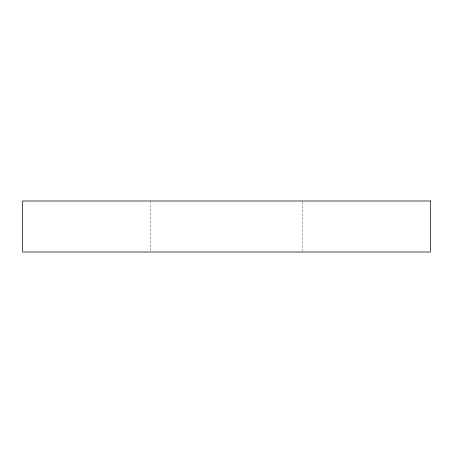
<?xml version="1.0" encoding="UTF-8"?>
<svg xmlns="http://www.w3.org/2000/svg" width="453" height="453" viewBox="0 0 453 453"><rect width="100%" height="100%" fill="white"/><g stroke="black" fill="none" stroke-linecap="round" stroke-linejoin="round"><path stroke-width="0.34" stroke-dasharray="2.27 1.7" d="M302.564 201.687L302.564 251.313M150.436 200.985L150.436 251.313"/><path stroke-width="0.68" d="M430.35 200.985L22.65 200.985L22.65 252.015L430.35 252.015L430.35 200.985"/></g></svg>
